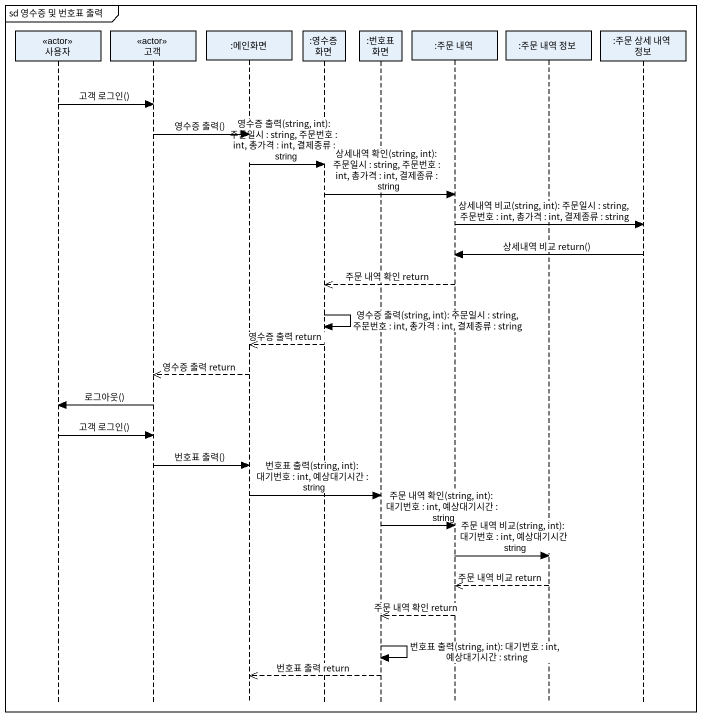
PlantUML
@startuml
mainframe sd 영수증 및 번호표 출력
hide footbox
participant 사용자 <<actor>>
participant 고객 <<actor>>
participant ":메인화면" as 메인화면
participant ":영수증 화면" as 영수증_화면
participant ":번호표 화면" as 번호표_화면
participant ":주문 내역" as 주문_내역
participant ":주문 내역 정보" as 주문_내역_정보
participant ":주문 상세 내역 정보" as 주문_상세_내역_정보

사용자 -> 고객 : 고객 로그인()
고객 -> 메인화면 : 영수증 출력()
메인화면 -> 영수증_화면 : 영수증 출력(string, int): 주문일시 : string, 주문번호 : int, 총가격 : int, 결제종류 : string
영수증_화면 -> 주문_내역 : 상세내역 확인(string, int): 주문일시 : string, 주문번호 : int, 총가격 : int, 결제종류 : string
주문_내역 -> 주문_상세_내역_정보 : 상세내역 비교(string, int): 주문일시 : string, 주문번호 : int, 총가격 : int, 결제종류 : string
주문_상세_내역_정보 -> 주문_내역 : 상세내역 비교 return()
주문_내역 -->> 영수증_화면 : 주문 내역 확인 return
영수증_화면 -> 영수증_화면 : 영수증 출력(string, int): 주문일시 : string, 주문번호 : int, 총가격 : int, 결제종류 : string
영수증_화면 -->> 메인화면 : 영수증 출력 return
메인화면 -->> 고객 : 영수증 출력 return
고객 -> 사용자 : 로그아웃()
사용자 -> 고객 : 고객 로그인()
고객 -> 메인화면 : 번호표 출력()
메인화면 -> 번호표_화면 : 번호표 출력(string, int): 대기번호 : int, 예상대기시간 : string
번호표_화면 -> 주문_내역 : 주문 내역 확인(string, int): 대기번호 : int, 예상대기시간 : string
주문_내역 -> 주문_내역_정보 : 주문 내역 비교(string, int): 대기번호 : int, 예상대기시간 string
주문_내역_정보 -->> 주문_내역 : 주문 내역 비교 return
주문_내역 -->> 번호표_화면 : 주문 내역 확인 return
번호표_화면 -> 번호표_화면 : 번호표 출력(string, int): 대기번호 : int, 예상대기시간 : string
번호표_화면 -->> 메인화면 : 번호표 출력 return
@enduml
